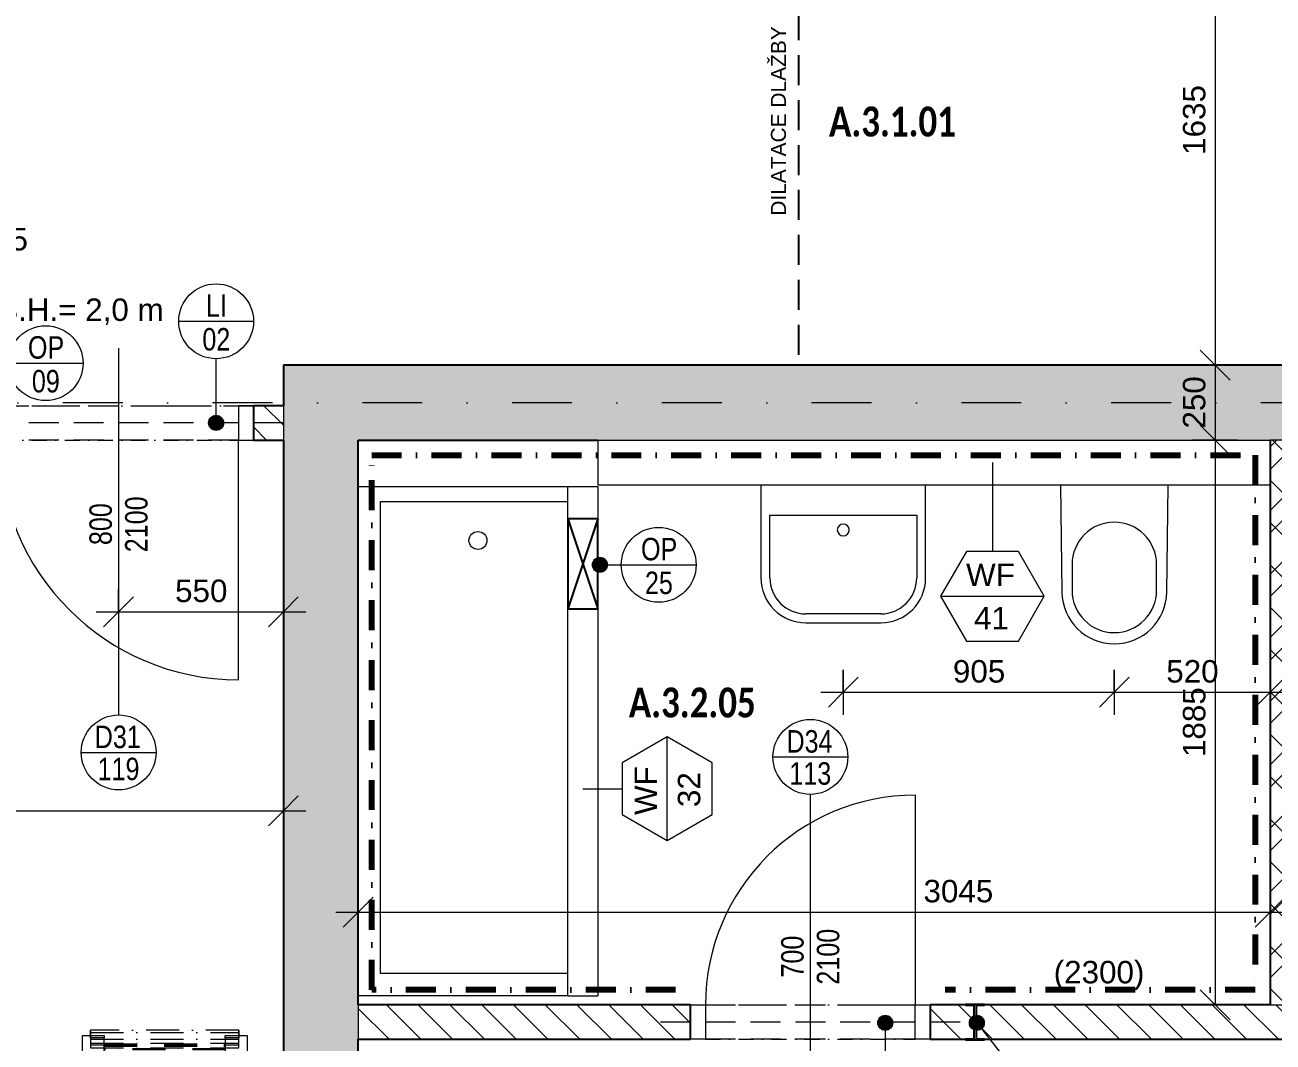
# Model space of a CAD drawing. Header units: millimetres. Extents: x -2204 to 40828, y -3577 to 13817.
# Drawn here: x 3817 to 7985, y 4716 to 8111 of the extents above; entities that cross this region are included whole.
import ezdxf

# ---------------------------------------------------------------- set-up
doc = ezdxf.new("R2010")
doc.units = ezdxf.units.MM
for name, pattern in [('HA_Dash_3mm-S1mm', [150, 100, -50]), ('HA_DashDot_10mm-S3mm', [500, 200, -150, 0, -150]), ('HA_DashDot_2_2mm-S0_6mm', [110, 50, -30, 0, -30]), ('HA_DashDot_4mm', [200, 110, -45, 0, -45]), ('HA_DashDot_4mm-S1mm', [200, 100, -50, 0, -50])]:
    doc.linetypes.add(name, pattern=pattern)
for name, color, linetype, lineweight in [('A-____-____-DIMS', 9, 'Continuous', 5), ('A-____-____-DIMS-50', 9, 'Continuous', 5), ('A-AREA-____-IDEN', 9, 'Continuous', 9), ('A-DETL-____-HDLN', 9, 'HA_Dash_3mm-S1mm', 25), ('A-DETL-____-OTLN', 9, 'Continuous', 25), ('A-DOOR-____-IDEN', 9, 'Continuous', 9), ('A-DOOR-____-MCUT', 9, 'HA_DashDot_2_2mm-S0_6mm', 9), ('A-DOOR-____-OTLN', 9, 'Continuous', 9), ('A-DOOR-FRAM-MCUT', 9, 'Continuous', 9), ('A-GENM-____-HDLN', 9, 'HA_Dash_3mm-S1mm', 9), ('A-GENM-____-IDEN', 9, 'Continuous', 9), ('A-GENM-____-OTLN', 9, 'Continuous', 9), ('A-GLAZ-____-OTLN', 9, 'Continuous', 5), ('A-WALL-____-IDEN', 9, 'Continuous', 9), ('A-WALL-____-MCUT', 9, 'Continuous', 9), ('A-WALL-____-PATT', 9, 'Continuous', 25), ('G-____-____-TEXT', 9, 'Continuous', 5), ('I-WALL-____-MCUT', 9, 'Continuous', 25), ('I-WALL-____-OTLN', 9, 'Continuous', 9), ('P-SANR-FIXT-OTLN', 9, 'Continuous', 9), ('S-COLS-____-MCUT', 9, 'Continuous', 25), ('S-COLS-____-OTLN', 9, 'Continuous', 9), ('S-GRID-____-OTLN', 9, 'Continuous', 5)]:
    doc.layers.add(name, color=color, linetype=linetype, lineweight=lineweight)
doc.styles.add('Arial_1', font='arial.ttf', dxfattribs={"height": 75})
doc.styles.add('Arial_2', font='arial.ttf', dxfattribs={"width": 0.8, "height": 75})
doc.styles.add('Arial_3', font='arial.ttf', dxfattribs={"height": 50})
doc.styles.add('Calibri_B', font='calibrib.ttf', dxfattribs={"width": 0.8, "height": 100})
doc.dimstyles.new('Inner_Dimensions', dxfattribs={"dimscale": 304.8, "dimtxt": 76.519455, "dimasz": 0.328084, "dimexe": 0.246063, "dimexo": 0.0625, "dimgap": 0.032808, "dimtad": 1, "dimdec": 0, "dimzin": 0, "dimdsep": 46, "dimtxsty": 'Arial_1', "dimblk1": 'OBLIQUE', "dimblk2": 'OBLIQUE', "dimsah": 1, "dimcen": 0.09, "dimdle": 0.246063, "dimazin": 0, "dimtfac": 1, "dimtdec": 4, "dimtix": 1, "dimtmove": 2, "dimatfit": 3, "dimfxl": 0.246063, "dimfxlon": 1, "dimtvp": 1, "dimtolj": 1, "dimtzin": 0, "dimlwd": 9, "dimlwe": 9, "dimarcsym": 2})
doc.dimstyles.new('Inner_Dimensions_1', dxfattribs={"dimscale": 304.8, "dimtxt": 76.519455, "dimasz": 0.328084, "dimexe": 0.246063, "dimexo": 0.0625, "dimgap": 0.032808, "dimtad": 1, "dimdec": 0, "dimzin": 0, "dimdsep": 46, "dimtxsty": 'Arial_1', "dimblk1": 'OBLIQUE', "dimblk2": 'OBLIQUE', "dimsah": 1, "dimcen": 0.09, "dimdle": 0.246063, "dimazin": 0, "dimtfac": 1, "dimtdec": 4, "dimtix": 1, "dimtmove": 0, "dimatfit": 3, "dimfxl": 0.246063, "dimfxlon": 1, "dimtvp": 1, "dimtolj": 1, "dimtzin": 0, "dimlwd": 9, "dimlwe": 9, "dimarcsym": 2})
doc.dimstyles.new('Inner_Dimensions_2', dxfattribs={"dimscale": 304.8, "dimtxt": 76.519455, "dimasz": 0.328084, "dimexe": 0.246063, "dimexo": 0.0625, "dimgap": 0.032808, "dimtad": 1, "dimdec": 0, "dimzin": 0, "dimdsep": 46, "dimtxsty": 'Arial_1', "dimblk1": 'OBLIQUE', "dimblk2": 'OBLIQUE', "dimsah": 1, "dimcen": 0.09, "dimdle": 0.246063, "dimazin": 0, "dimtfac": 1, "dimtdec": 4, "dimtix": 1, "dimtmove": 1, "dimatfit": 3, "dimfxl": 0.246063, "dimfxlon": 1, "dimtvp": 1, "dimtolj": 1, "dimtzin": 0, "dimlwd": 9, "dimlwe": 9, "dimarcsym": 2})
pattern_1 = [(135, (0, 0), (-53.033, -53.033), [])]

# ---------------------------------------------------------------- blocks, each defined once
blk = doc.blocks.new('HA_DR_Single_Swing_Solid - In_BJ_800x2100-2215795-DSP_3NP-A')
at = {"layer": 'A-DOOR-____-MCUT'}
for p, q in [((-400, 57.5), (400, 57.5)), ((-400, -57.5), (400, -57.5))]:
    blk.add_line(p, q, dxfattribs=at)
at = {"layer": 'A-DOOR-____-OTLN', "lineweight": 5}
blk.add_line((400, -857.5), (400, -57.5), dxfattribs=at)
blk.add_arc((400, -57.5), 800, 180, 270, dxfattribs=at)
at = {"layer": 'A-DOOR-FRAM-MCUT'}
for p, q in [((-400, 57.5), (-450, 57.5)), ((-400, -57.5), (-400, 57.5)), ((450, 57.5), (400, 57.5)), ((400, 57.5), (400, -57.5)), ((-450, -57.5), (-400, -57.5)), ((400, -57.5), (450, -57.5))]:
    blk.add_line(p, q, dxfattribs=at)
blk = doc.blocks.new('HA_DR_Single_Swing_Solid - In_BJ_700x2100-2215784-DSP_3NP-A')
at = {"layer": 'A-DOOR-____-MCUT'}
for p, q in [((-350, 57.5), (350, 57.5)), ((-350, -57.5), (350, -57.5))]:
    blk.add_line(p, q, dxfattribs=at)
at = {"layer": 'A-DOOR-____-OTLN', "lineweight": 5}
blk.add_line((350, 757.5), (350, 57.5), dxfattribs=at)
blk.add_arc((350, 57.5), 700, 90, 180, dxfattribs=at)
at = {"layer": 'A-DOOR-FRAM-MCUT'}
for p, q in [((-400, 57.5), (-350, 57.5)), ((-350, 57.5), (-350, -57.5)), ((350, 57.5), (400, 57.5)), ((350, -57.5), (350, 57.5)), ((-350, -57.5), (-400, -57.5)), ((400, -57.5), (350, -57.5))]:
    blk.add_line(p, q, dxfattribs=at)
blk = doc.blocks.new('ABMV_Toilet_WallHung - Default-1481197-DSP_3NP-A')
at = {"layer": 'A-GENM-____-OTLN'}
for p, q in [((-50, 432.3), (-54.6, 75)), ((-16.3, 426.2), (-16.3, 340.3)), ((266.3, 340.3), (266.3, 426.2)), ((304.6, 75), (300, 432.3))]:
    blk.add_line(p, q, dxfattribs=at)
for centre, radius, start, end in [((125, 430.1), 175, 0.7323, 179.2677), ((125, 426.2), 141.3, 0, 180), ((125, 340.3), 141.3, 180, 360)]:
    blk.add_arc(centre, radius, start, end, dxfattribs=at)
blk = doc.blocks.new('ABMV_WashBasin_Generic - 550x460-1482368-DSP_3NP-A')
at = {"layer": 'P-SANR-FIXT-OTLN'}
for p, q in [((250, 535), (0, 535)), ((0, 505), (250, 505)), ((-150, 385), (-150, 75)), ((-120, 175), (-120, 385)), ((370, 385), (370, 175)), ((400, 75), (400, 385)), ((370, 175), (-120, 175))]:
    blk.add_line(p, q, dxfattribs=at)
for centre, radius, start, end in [((0, 385), 150, 90, 180), ((0, 385), 120, 90, 180), ((250, 385), 150, 360, 90), ((250, 385), 120, 360, 90), ((125, 225), 20, 90, 270), ((125, 225), 20, 270, 90)]:
    blk.add_arc(centre, radius, start, end, dxfattribs=at)
blk = doc.blocks.new('ABMV_Bathtub_Generic - 800x1700-V3-DSP_3NP-A')
at = {"layer": 'P-SANR-FIXT-OTLN'}
for p, q in [((100, 1700), (800, 1700)), ((100, 1700), (800, 1700)), ((100, 1625), (725, 1625)), ((100, 1625), (725, 1625)), ((725, 1625), (725, 50)), ((725, 1625), (725, 50)), ((725, 50), (100, 50)), ((725, 50), (100, 50)), ((800, 0), (100, 0)), ((800, 0), (100, 0))]:
    blk.add_line(p, q, dxfattribs=at)
blk.add_circle((400, 180), 30, dxfattribs=at)
blk = doc.blocks.new('Roof-Windows_VELUX_GLL_1061 - CK02-1859753-DSP_3NP-A')
at = {"layer": 'A-GLAZ-____-OTLN', "color": 253, "linetype": 'HA_DashDot_4mm'}
for p, q in [((4531.7, 4755), (4036.3, 4755)), ((4036.3, 4754.2), (4036.3, 4755)), ((4036.3, 4737.7), (4036.3, 4754.2)), ((4531.7, 4755), (4531.7, 4754.2)), ((4531.7, 4754.2), (4531.7, 4737.7)), ((4009, 4737.6), (4081.6, 4737.6)), ((4009, 4174.5), (4009, 4737.6)), ((4081.6, 4174.5), (4081.6, 4737.6)), ((4486.1, 4737.6), (4559, 4737.6)), ((4486.1, 4174.5), (4486.1, 4737.6)), ((4559, 4174.5), (4559, 4737.6)), ((4081.6, 4709.6), (4486.1, 4709.6)), ((4486.1, 4692.6), (4081.6, 4692.6)), ((4486.1, 4690.2), (4081.6, 4690.2)), ((4081.6, 4404.1), (4284, 4676.6)), ((4486.1, 4404.5), (4284, 4676.6)), ((4284, 4177.6), (4081.6, 4404.1)), ((4284, 4177.6), (4486.1, 4403.7)), ((4009, 4085.2), (4009, 4174.5)), ((4559, 4174.5), (4009, 4174.5)), ((4559, 4174.5), (4559, 4085.2)), ((4009, 4072), (4009, 4085.2)), ((4559, 4085.2), (4009, 4085.2)), ((4559, 4085.2), (4559, 4072)), ((4009, 4063.2), (4009, 4072)), ((4009, 4072), (4559, 4072)), ((4009, 4056.2), (4009, 4063.2)), ((4009, 4063.2), (4559, 4063.2)), ((4009, 3996.8), (4009, 4056.2)), ((4009, 4056.2), (4559, 4056.2)), ((4559, 4072), (4559, 4063.2)), ((4559, 4063.2), (4559, 4056.2)), ((4559, 4056.2), (4559, 3996.8)), ((4559, 3996.8), (4009, 3996.8))]:
    blk.add_line(p, q, dxfattribs=at)
at = {"layer": 'A-GLAZ-____-OTLN', "color": 31, "linetype": 'HA_DashDot_4mm'}
for p, q in [((4036.3, 4755), (4036.3, 4754.9)), ((4036.3, 4754.9), (4036.3, 4754.7)), ((4036.3, 4754.7), (4036.3, 4754.4)), ((4036.3, 4754.4), (4036.3, 4750.7)), ((4531.7, 4754.9), (4531.7, 4755)), ((4531.7, 4753.9), (4531.7, 4754.9)), ((4531.7, 4752.7), (4531.7, 4753.9)), ((4531.7, 4752), (4531.7, 4752.7)), ((4531.7, 4751.3), (4531.7, 4752)), ((4009, 4661.2), (4009, 4737.6)), ((4036.3, 4750.7), (4036.3, 4747.8)), ((4036.3, 4747.8), (4036.3, 4737.6)), ((4036.3, 4747.8), (4531.7, 4747.8)), ((4036.3, 4729.7), (4036.3, 4737.7)), ((4036.3, 4729.7), (4036.3, 4725.5)), ((4036.3, 4729.7), (4036.3, 4696.7)), ((4081.6, 4729.7), (4036.3, 4729.7)), ((4036.3, 4725.5), (4036.3, 4712.4)), ((4036.3, 4725.5), (4531.7, 4725.5)), ((4036.3, 4712.4), (4036.3, 4706.6)), ((4036.3, 4712.4), (4531.7, 4712.4)), ((4081.6, 4737.6), (4081.6, 4729.7)), ((4081.6, 4709.7), (4081.6, 4729.7)), ((4486.1, 4729.7), (4486.1, 4737.6)), ((4531.7, 4729.7), (4486.1, 4729.7)), ((4486.1, 4729.7), (4486.1, 4709.7)), ((4531.7, 4750.7), (4531.7, 4751.3)), ((4531.7, 4747.8), (4531.7, 4750.7)), ((4531.7, 4737.6), (4531.7, 4747.8)), ((4531.7, 4737.7), (4531.7, 4729.7)), ((4531.7, 4696.7), (4531.7, 4729.7)), ((4531.7, 4725.5), (4531.7, 4729.7)), ((4531.7, 4712.4), (4531.7, 4725.5)), ((4531.7, 4706.6), (4531.7, 4712.4)), ((4559, 4737.6), (4559, 4661.2)), ((4036.3, 4706.6), (4036.3, 4696.7)), ((4036.3, 4706.6), (4081.6, 4706.6)), ((4036.3, 4696.7), (4531.7, 4696.7)), ((4081.6, 4692.6), (4081.6, 4709.6)), ((4081.6, 4702.2), (4486.1, 4702.2)), ((4081.6, 4692.6), (4081.6, 4690.2)), ((4081.6, 4690.2), (4081.6, 4174.5)), ((4486.1, 4670.4), (4081.6, 4670.4)), ((4081.6, 4670.4), (4486.1, 4670.4)), ((4486.1, 4709.6), (4486.1, 4692.6)), ((4486.1, 4706.6), (4531.7, 4706.6)), ((4486.1, 4692.6), (4486.1, 4690.2)), ((4486.4, 4174.5), (4486.4, 4690.2)), ((4531.7, 4696.7), (4531.7, 4706.6)), ((4081.6, 4661.2), (4009, 4661.2)), ((4009, 4174.5), (4009, 4661.2)), ((4050.3, 4647), (4044.7, 4629.9)), ((4081.6, 4629.9), (4044.7, 4629.9)), ((4044.7, 4629.9), (4044.7, 4174.5)), ((4081.6, 4647), (4050.3, 4647)), ((4050.3, 4647), (4050.3, 4174.5)), ((4081.6, 4637.6), (4469, 4637.6)), ((4081.6, 4635.6), (4098.6, 4635.6)), ((4098.6, 4635.6), (4098.6, 4174.5)), ((4469, 4637.6), (4469, 4174.5)), ((4559, 4661.2), (4486.4, 4661.2)), ((4486.4, 4647.3), (4517.6, 4647.3)), ((4523, 4629.9), (4486.4, 4629.9)), ((4517.6, 4647.3), (4517.6, 4174.5)), ((4523, 4629.9), (4517.6, 4647.3)), ((4523, 4174.5), (4523, 4629.9)), ((4559, 4661.2), (4559, 4174.5)), ((4469, 4608.8), (4098.6, 4608.8)), ((4009, 4174.5), (4009, 4162.5)), ((4009, 4162.5), (4009, 4174.5)), ((4081.6, 4162.5), (4081.6, 4174.5)), ((4486.1, 4162.5), (4486.1, 4174.5)), ((4559, 4162.5), (4559, 4174.5)), ((4559, 4162.5), (4559, 4174.5)), ((4009, 4064.9), (4009, 4162.5)), ((4009, 4162.5), (4081.6, 4162.5)), ((4044.7, 4162.5), (4044.7, 4064.9)), ((4050.3, 4162.5), (4050.3, 4064.9)), ((4081.6, 4159.5), (4081.6, 4162.5)), ((4081.6, 4162.5), (4081.6, 4147.1)), ((4081.6, 4159.5), (4486.1, 4159.5)), ((4081.6, 4147.1), (4081.6, 4159.5)), ((4081.6, 4147.1), (4486.1, 4147.1)), ((4081.6, 4127.3), (4081.6, 4147.1)), ((4081.6, 4147.1), (4486.4, 4147.1)), ((4081.6, 4127.3), (4081.6, 4147.1)), ((4081.6, 4127.3), (4486.1, 4127.3)), ((4486.4, 4127.3), (4081.6, 4127.3)), ((4092, 4127.3), (4092, 4064.9)), ((4092.8, 4103.5), (4096.9, 4127.3)), ((4475.3, 4103.5), (4471.2, 4127.3)), ((4476, 4064.9), (4476, 4127.3)), ((4486.1, 4159.5), (4486.1, 4162.5)), ((4486.1, 4162.5), (4559, 4162.5)), ((4486.1, 4147.1), (4486.1, 4159.5)), ((4486.1, 4127.3), (4486.1, 4147.1)), ((4486.4, 4147.1), (4486.4, 4162.5)), ((4486.4, 4147.1), (4486.4, 4127.3)), ((4517.6, 4162.5), (4517.6, 4064.9)), ((4523, 4064.9), (4523, 4162.5)), ((4559, 4162.5), (4559, 4064.9)), ((4092.8, 4103.5), (4475.3, 4103.5)), ((4092.8, 4064.9), (4092.8, 4103.5)), ((4475.3, 4064.9), (4475.3, 4103.5)), ((4009, 4056.2), (4009, 4064.9)), ((4009, 4064.9), (4009, 4056.2)), ((4009, 4064.9), (4559, 4064.9)), ((4009, 3996.8), (4009, 4056.2)), ((4044.7, 4056.2), (4044.7, 4029.5)), ((4044.7, 4029.5), (4050.3, 4048.2)), ((4050.3, 4056.2), (4050.3, 4048.2)), ((4050.3, 4048.2), (4092, 4048.2)), ((4092, 4056.2), (4092, 4048.2)), ((4092, 4048.2), (4092.8, 4051.9)), ((4092.8, 4051.9), (4092.8, 4056.2)), ((4475.3, 4051.9), (4092.8, 4051.9)), ((4475.3, 4051.9), (4475.3, 4056.2)), ((4476, 4048.5), (4475.3, 4051.9)), ((4476, 4048.5), (4476, 4056.2)), ((4517.6, 4048.5), (4476, 4048.5)), ((4517.6, 4056.2), (4517.6, 4048.5)), ((4517.6, 4048.5), (4523, 4029.5)), ((4523, 4029.5), (4523, 4056.2)), ((4559, 4056.2), (4559, 4064.9)), ((4559, 4064.9), (4559, 4056.2)), ((4559, 4056.2), (4559, 3996.8)), ((4044.7, 4029.5), (4523, 4029.5))]:
    blk.add_line(p, q, dxfattribs=at)
at = {"layer": 'A-GLAZ-____-OTLN', "color": 7, "linetype": 'HA_DashDot_4mm'}
for p, q in [((4036.3, 4737.6), (4036.3, 4729.7)), ((4081.6, 4702.2), (4081.6, 4709.7)), ((4486.1, 4709.7), (4486.1, 4702.2)), ((4531.7, 4729.7), (4531.7, 4737.6)), ((4081.6, 4709.6), (4081.6, 4702.2)), ((4081.6, 4706.6), (4486.1, 4706.6)), ((4081.6, 4690.2), (4081.6, 4670.4)), ((4081.6, 4670.4), (4081.6, 4690.2)), ((4081.6, 4670.4), (4081.6, 4637.6)), ((4081.6, 4174.5), (4081.6, 4670.4)), ((4486.1, 4702.2), (4486.1, 4709.6)), ((4486.1, 4690.2), (4486.1, 4670.4)), ((4486.1, 4174.5), (4486.1, 4670.4)), ((4486.4, 4670.4), (4486.4, 4690.2)), ((4486.4, 4670.4), (4486.4, 4174.5)), ((4486.1, 4661.2), (4081.6, 4661.2)), ((4092, 4647), (4081.6, 4647)), ((4081.6, 4637.6), (4081.6, 4635.6)), ((4081.6, 4174.5), (4081.6, 4635.6)), ((4097.2, 4629.9), (4081.6, 4629.9)), ((4092.1, 4647.3), (4092, 4647)), ((4092, 4647), (4092, 4174.5)), ((4092.1, 4608.8), (4092.1, 4647.3)), ((4092.1, 4647.3), (4486.1, 4647.3)), ((4098.6, 4635.6), (4092.1, 4608.8)), ((4098.6, 4629.9), (4097.2, 4629.9)), ((4469, 4629.9), (4098.6, 4629.9)), ((4469, 4637.6), (4476, 4608.8)), ((4470.8, 4629.9), (4469.2, 4629.9)), ((4486.1, 4629.9), (4470.8, 4629.9)), ((4098.6, 4608.8), (4092.1, 4608.8)), ((4476, 4608.8), (4469, 4608.8)), ((4476, 4174.5), (4476, 4608.8)), ((4009, 4162.5), (4009, 4174.5)), ((4044.7, 4174.5), (4044.7, 4162.5)), ((4050.3, 4174.5), (4050.3, 4162.5)), ((4081.6, 4162.5), (4081.6, 4174.5)), ((4081.6, 4174.5), (4081.6, 4162.5)), ((4081.6, 4162.5), (4081.6, 4174.5)), ((4092, 4174.5), (4092, 4140.2)), ((4098.6, 4174.5), (4098.6, 4140.2)), ((4469, 4174.5), (4469, 4140.2)), ((4476, 4127.3), (4476, 4174.5)), ((4486.1, 4162.5), (4486.1, 4174.5)), ((4486.4, 4162.5), (4486.4, 4174.5)), ((4486.4, 4174.5), (4486.4, 4162.5)), ((4517.6, 4174.5), (4517.6, 4162.5)), ((4523, 4162.5), (4523, 4174.5)), ((4559, 4174.5), (4559, 4162.5)), ((4081.6, 4140.2), (4081.6, 4162.5)), ((4081.6, 4127.3), (4081.6, 4162.5)), ((4469, 4140.2), (4081.6, 4140.2)), ((4081.6, 4140.2), (4081.6, 4127.3)), ((4081.6, 4137.4), (4081.6, 4140.2)), ((4081.6, 4137.4), (4081.6, 4140.2)), ((4098.6, 4137.4), (4081.6, 4137.4)), ((4092, 4137.4), (4092, 4127.6)), ((4096.9, 4127.8), (4098.6, 4137.4)), ((4098.6, 4140.2), (4098.6, 4137.4)), ((4471.2, 4127.3), (4469, 4140.2)), ((4486.1, 4127.3), (4486.1, 4162.5)), ((4486.4, 4162.5), (4486.4, 4127.3)), ((4009, 4056.2), (4009, 4064.9)), ((4044.7, 4064.9), (4044.7, 4056.2)), ((4050.3, 4064.9), (4050.3, 4056.2)), ((4092, 4064.9), (4092, 4056.2)), ((4092.8, 4056.2), (4092.8, 4064.9)), ((4475.3, 4056.2), (4475.3, 4064.9)), ((4476, 4056.2), (4476, 4064.9)), ((4517.6, 4064.9), (4517.6, 4056.2)), ((4523, 4056.2), (4523, 4064.9)), ((4559, 4064.9), (4559, 4056.2))]:
    blk.add_line(p, q, dxfattribs=at)
at = {"layer": 'A-GLAZ-____-OTLN', "color": 10, "linetype": 'HA_DashDot_4mm'}
blk.add_line((4092, 4140.2), (4092, 4137.4), dxfattribs=at)
blk = doc.blocks.new('HA_GM_Tiling_LineBased - Generic Tiles-2227317-DSP_3NP-A')
at = {"layer": 'A-GENM-____-OTLN', "linetype": 'HA_DashDot_4mm-S1mm', "lineweight": 80}
blk.add_line((50, -50), (1065, -50), dxfattribs=at)
blk = doc.blocks.new('HA_GM_Tiling_LineBased - Generic Tiles-2156531-DSP_3NP-A')
at = {"layer": 'A-GENM-____-OTLN', "linetype": 'HA_DashDot_4mm-S1mm', "lineweight": 80}
blk.add_line((50, -50), (1835, -50), dxfattribs=at)
blk = doc.blocks.new('HA_GM_Tiling_LineBased - Generic Tiles-2227318-DSP_3NP-A')
at = {"layer": 'A-GENM-____-OTLN', "linetype": 'HA_DashDot_4mm-S1mm', "lineweight": 80}
blk.add_line((50, -50), (3000, -50), dxfattribs=at)
blk = doc.blocks.new('HA_GM_Tiling_LineBased - Generic Tiles-2156533-DSP_3NP-A')
at = {"layer": 'A-GENM-____-OTLN', "linetype": 'HA_DashDot_4mm-S1mm', "lineweight": 80}
blk.add_line((50, -50), (1085, -50), dxfattribs=at)
blk = doc.blocks.new('HA_sCO_I_Parallel - IPE 120-2148389-DSP_3NP-A')
at = {"layer": 'S-COLS-____-MCUT'}
for p, q in [((-32, 60), (32, 60)), ((-32, 55.6), (-32, 60)), ((-3.15, 55.6), (-32, 55.6)), ((-3.15, -55.6), (-3.15, 55.6)), ((3.15, 55.6), (3.15, -55.6)), ((32, 55.6), (3.15, 55.6)), ((32, 60), (32, 55.6)), ((-32, -55.6), (-3.15, -55.6)), ((-32, -60), (-32, -55.6)), ((32, -60), (-32, -60)), ((3.15, -55.6), (32, -55.6)), ((32, -55.6), (32, -60))]:
    blk.add_line(p, q, dxfattribs=at)
blk = doc.blocks.new('TB_Porotherm KP11_5_1250mm - TB_Porotherm KP11_5_1250mm-1972106-DSP_3NP-A')
at = {"layer": 'A-GENM-____-HDLN'}
for p, q in [((-625, 57.5), (625, 57.5)), ((-625, 0), (625, 0)), ((625, -57.5), (-625, -57.5))]:
    blk.add_line(p, q, dxfattribs=at)
blk = doc.blocks.new('TB_Porotherm KP11_5_1000mm - TB_Porotherm KP11_5_1000mm-1965691-DSP_3NP-A')
at = {"layer": 'A-GENM-____-HDLN'}
for p, q in [((-500, 57.5), (500, 57.5)), ((-500, 0), (500, 0)), ((500, -57.5), (-500, -57.5))]:
    blk.add_line(p, q, dxfattribs=at)
blk = doc.blocks.new('HA_TAG_Door_TypeMark_wDimensions - Scale50_Right with Bouble-921060-DSP_3NP-A')
at = {"layer": 'A-DOOR-____-IDEN'}
for p, q in [((0, 5), (0, -19.5)), ((-2.5, -22), (2.5, -22))]:
    blk.add_line(p, q, dxfattribs=at)
blk.add_circle((0, -22), 2.5, dxfattribs=at)
blk = doc.blocks.new('HA_TAG_Door_TypeMark_wDimensions - Scale50_Left with Bouble-921048-DSP_3NP-A')
at = {"layer": 'A-DOOR-____-IDEN'}
for p, q in [((-2.5, 22), (2.5, 22)), ((0, -5), (0, 19.5))]:
    blk.add_line(p, q, dxfattribs=at)
blk.add_circle((0, 22), 2.5, dxfattribs=at)
blk = doc.blocks.new('DIMBLOCK62-DSP_3NP-A')
at = {"layer": 'A-____-____-DIMS-50', "lineweight": 9}
for p, q in [((3510, 7552.8), (3510, 7402.8)), ((3510, 7477.8), (3510, 7552.8)), ((3625, 7552.8), (3625, 7402.8)), ((3625, 7477.8), (3625, 7552.8)), ((3510, 7477.8), (3560, 7527.8)), ((3625, 7477.8), (3675, 7527.8)), ((3510, 7477.8), (3460, 7427.8)), ((3510, 7477.8), (3700, 7477.8)), ((3602.4, 7394.7), (3567.5, 7477.8)), ((3625, 7477.8), (3575, 7427.8)), ((3652.4, 7394.7), (3602.4, 7394.7))]:
    blk.add_line(p, q, dxfattribs=at)
at = {"layer": 'A-____-____-DIMS-50', "color": 0, "lineweight": 9, "insert": (3652.4, 7433.2), "char_height": 75, "width": 207.662, "attachment_point": 1, "line_spacing_factor": 0.941778, "style": 'Arial_1'}
blk.add_mtext('115', dxfattribs=at)
blk = doc.blocks.new('_Oblique')
at = {"color": 0, "linetype": 'ByBlock', "lineweight": -2}
blk.add_line((-0.5, -0.5), (0.5, 0.5), dxfattribs=at)
blk = doc.blocks.new('DIMBLOCK68-DSP_3NP-A')
at = {"layer": 'A-____-____-DIMS-50', "lineweight": 9}
for p, q in [((7791.3, 8685), (7791.3, 6975)), ((7791.3, 8610), (7741.3, 8660)), ((7866.3, 8610), (7716.3, 8610)), ((7791.3, 8610), (7841.3, 8560)), ((7791.3, 8610), (7866.3, 8610)), ((7791.3, 6975), (7741.3, 7025)), ((7866.3, 6975), (7716.3, 6975)), ((7791.3, 6975), (7841.3, 6925)), ((7791.3, 6975), (7866.3, 6975))]:
    blk.add_line(p, q, dxfattribs=at)
at = {"layer": 'A-____-____-DIMS-50', "color": 0, "lineweight": 9, "insert": (7683.9, 7677.1), "char_height": 75, "width": 276.883, "attachment_point": 1, "rotation": 90, "line_spacing_factor": 0.941778, "style": 'Arial_1'}
blk.add_mtext('1635', dxfattribs=at)
blk = doc.blocks.new('DIMBLOCK69-DSP_3NP-A')
at = {"layer": 'A-____-____-DIMS-50', "lineweight": 9}
for p, q in [((7791.3, 6975), (7741.3, 7025)), ((7866.3, 6975), (7716.3, 6975)), ((7791.3, 6975), (7791.3, 6725)), ((7791.3, 6975), (7841.3, 6925)), ((7791.3, 6975), (7866.3, 6975)), ((7791.3, 6725), (7741.3, 6775)), ((7866.3, 6725), (7716.3, 6725)), ((7791.3, 6725), (7841.3, 6675)), ((7791.3, 6725), (7866.3, 6725))]:
    blk.add_line(p, q, dxfattribs=at)
at = {"layer": 'A-____-____-DIMS-50', "color": 0, "lineweight": 9, "insert": (7683.9, 6763.5), "char_height": 75, "width": 207.662, "attachment_point": 1, "rotation": 90, "line_spacing_factor": 0.941778, "style": 'Arial_1'}
blk.add_mtext('250', dxfattribs=at)
blk = doc.blocks.new('DIMBLOCK70-DSP_3NP-A')
at = {"layer": 'A-____-____-DIMS-50', "lineweight": 9}
for p, q in [((7791.3, 6725), (7741.3, 6775)), ((7866.3, 6725), (7716.3, 6725)), ((7791.3, 6725), (7791.3, 4840)), ((7791.3, 6725), (7841.3, 6675)), ((7791.3, 6725), (7866.3, 6725)), ((7791.3, 4840), (7741.3, 4890)), ((7866.3, 4840), (7716.3, 4840)), ((7791.3, 4840), (7841.3, 4790)), ((7791.3, 4840), (7866.3, 4840))]:
    blk.add_line(p, q, dxfattribs=at)
at = {"layer": 'A-____-____-DIMS-50', "color": 0, "lineweight": 9, "insert": (7683.9, 5667.1), "char_height": 75, "width": 276.883, "attachment_point": 1, "rotation": 90, "line_spacing_factor": 0.941778, "style": 'Arial_1'}
blk.add_mtext('1885', dxfattribs=at)
blk = doc.blocks.new('DIMBLOCK85-DSP_3NP-A')
at = {"layer": 'A-____-____-DIMS-50', "lineweight": 9}
for p, q in [((4930, 5224.7), (4930, 5074.7)), ((4930, 5149.7), (4930, 5224.7)), ((7975, 5224.7), (7975, 5074.7)), ((7975, 5149.7), (7975, 5224.7)), ((4930, 5149.7), (4980, 5199.7)), ((7975, 5149.7), (8025, 5199.7)), ((4855, 5149.7), (7975, 5149.7)), ((4930, 5149.7), (4880, 5099.7)), ((7975, 5149.7), (7925, 5099.7))]:
    blk.add_line(p, q, dxfattribs=at)
at = {"layer": 'A-____-____-DIMS-50', "color": 0, "lineweight": 9, "insert": (6817.7, 5257.1), "char_height": 75, "width": 276.883, "attachment_point": 1, "line_spacing_factor": 0.941778, "style": 'Arial_1'}
blk.add_mtext('3045', dxfattribs=at)
blk = doc.blocks.new('DIMBLOCK86-DSP_3NP-A')
at = {"layer": 'A-____-____-DIMS-50', "lineweight": 9}
for p, q in [((8225, 5294.7), (8225, 5074.7)), ((8225, 5149.7), (8225, 5294.7)), ((7975, 5224.7), (7975, 5074.7)), ((7975, 5149.7), (7975, 5224.7)), ((7975, 5149.7), (8025, 5199.7)), ((8225, 5149.7), (8275, 5199.7)), ((7975, 5149.7), (7925, 5099.7)), ((7975, 5149.7), (8225, 5149.7)), ((8225, 5149.7), (8175, 5099.7))]:
    blk.add_line(p, q, dxfattribs=at)
at = {"layer": 'A-____-____-DIMS-50', "color": 0, "lineweight": 9, "insert": (8013.5, 5257.1), "char_height": 75, "width": 207.662, "attachment_point": 1, "line_spacing_factor": 0.941778, "style": 'Arial_1'}
blk.add_mtext('250', dxfattribs=at)
blk = doc.blocks.new('HA_TAG_WA_Partitions - Group _ Type Mark-556634-DSP_3NP-A')
at = {"layer": 'A-WALL-____-IDEN'}
for p, q in [((-1.732, 3), (-3.464, 0)), ((1.732, 3), (-1.732, 3)), ((3.464, 0), (1.732, 3)), ((-3.464, 0), (3.464, 0)), ((-3.464, 0), (-1.732, -3)), ((1.732, -3), (3.464, 0)), ((-1.732, -3), (1.732, -3))]:
    blk.add_line(p, q, dxfattribs=at)
blk = doc.blocks.new('HA_TAG_GM_Products - Generic-588599-DSP_3NP-A')
at = {"layer": 'A-GENM-____-IDEN'}
blk.add_line((-2.5, 0), (2.5, 0), dxfattribs=at)
blk.add_circle((0, 0), 2.5, dxfattribs=at)
blk = doc.blocks.new('DIMBLOCK202-DSP_3NP-A')
at = {"layer": 'A-____-____-DIMS-50', "lineweight": 9}
for p, q in [((6550, 5958.3), (6550, 5808.3)), ((6550, 5883.3), (6550, 5958.3)), ((6550, 5883.3), (6600, 5933.3)), ((7455, 5958.3), (7455, 5808.3)), ((7455, 5883.3), (7455, 5958.3)), ((7455, 5883.3), (7505, 5933.3)), ((6475, 5883.3), (7455, 5883.3)), ((6550, 5883.3), (6500, 5833.3)), ((7455, 5883.3), (7405, 5833.3))]:
    blk.add_line(p, q, dxfattribs=at)
at = {"layer": 'A-____-____-DIMS-50', "color": 0, "lineweight": 9, "insert": (6916, 5990.7), "char_height": 75, "width": 207.662, "attachment_point": 1, "line_spacing_factor": 0.941778, "style": 'Arial_1'}
blk.add_mtext('905', dxfattribs=at)
blk = doc.blocks.new('DIMBLOCK203-DSP_3NP-A')
at = {"layer": 'A-____-____-DIMS-50', "lineweight": 9}
for p, q in [((7455, 5958.3), (7455, 5808.3)), ((7455, 5883.3), (7455, 5958.3)), ((7455, 5883.3), (7505, 5933.3)), ((7975, 5958.3), (7975, 5808.3)), ((7975, 5883.3), (7975, 5958.3)), ((7975, 5883.3), (8025, 5933.3)), ((7455, 5883.3), (7405, 5833.3)), ((7455, 5883.3), (8050, 5883.3)), ((7975, 5883.3), (7925, 5833.3))]:
    blk.add_line(p, q, dxfattribs=at)
at = {"layer": 'A-____-____-DIMS-50', "color": 0, "lineweight": 9, "insert": (7628.5, 5990.7), "char_height": 75, "width": 207.662, "attachment_point": 1, "line_spacing_factor": 0.941778, "style": 'Arial_1'}
blk.add_mtext('520', dxfattribs=at)
blk = doc.blocks.new('DIMBLOCK218-DSP_3NP-A')
at = {"layer": 'A-____-____-DIMS-50', "lineweight": 9}
for p, q in [((4130, 6227.1), (4130, 6077.1)), ((4130, 6152.1), (4130, 6227.1)), ((4680, 6227.1), (4680, 6077.1)), ((4680, 6152.1), (4680, 6227.1)), ((4130, 6152.1), (4180, 6202.1)), ((4680, 6152.1), (4730, 6202.1)), ((4055, 6152.1), (4755, 6152.1)), ((4130, 6152.1), (4080, 6102.1)), ((4680, 6152.1), (4630, 6102.1))]:
    blk.add_line(p, q, dxfattribs=at)
at = {"layer": 'A-____-____-DIMS-50', "color": 0, "lineweight": 9, "insert": (4318.5, 6259.4), "char_height": 75, "width": 207.662, "attachment_point": 1, "line_spacing_factor": 0.941778, "style": 'Arial_1'}
blk.add_mtext('550', dxfattribs=at)
blk = doc.blocks.new('DIMBLOCK222-DSP_3NP-A')
at = {"layer": 'A-____-____-DIMS-50', "lineweight": 9}
for p, q in [((2400, 5562.6), (2400, 5412.6)), ((2400, 5487.6), (2400, 5562.6)), ((4680, 5562.6), (4680, 5412.6)), ((4680, 5487.6), (4680, 5562.6)), ((2400, 5487.6), (2450, 5537.6)), ((4680, 5487.6), (4730, 5537.6)), ((2325, 5487.6), (4755, 5487.6)), ((2400, 5487.6), (2350, 5437.6)), ((4680, 5487.6), (4630, 5437.6))]:
    blk.add_line(p, q, dxfattribs=at)
at = {"layer": 'A-____-____-DIMS-50', "color": 0, "lineweight": 9, "insert": (3424.6, 5595), "char_height": 75, "width": 276.883, "attachment_point": 1, "line_spacing_factor": 0.941778, "style": 'Arial_1'}
blk.add_mtext('2280', dxfattribs=at)

msp = doc.modelspace()

# ---------------------------------------------------------------- hatches: boundary and pattern name
at = {"layer": 'A-GENM-____-IDEN'}
h = msp.add_hatch(color=256, dxfattribs=at)
edge = h.paths.add_edge_path()
edge.add_arc((4455.5, 6782.5), 25, 0, 360)
h = msp.add_hatch(color=256, dxfattribs=at)
edge = h.paths.add_edge_path()
edge.add_arc((5737.2, 6308.7), 25, 0, 360)
h = msp.add_hatch(color=256, dxfattribs=at)
edge = h.paths.add_edge_path()
edge.add_arc((6690, 4780), 25, 0, 360)
h = msp.add_hatch(color=256, dxfattribs=at)
edge = h.paths.add_edge_path()
edge.add_arc((6995.9, 4780), 25, 0, 360)
at = {"layer": 'A-WALL-____-PATT', "lineweight": 9}
for points in [[(8595, 6725), (10690.5, 6725), (10690.5, 6975), (4680, 6975), (4680, 6725), (8406.7, 6725)], [(4930, 2045), (4930, 6725), (4680, 6725), (4680, 2045)]]:
    msp.add_hatch(color=256, dxfattribs=at).paths.add_polyline_path(points)
at = {"layer": 'A-WALL-____-PATT', "lineweight": 5}
h = msp.add_hatch(dxfattribs=at)
h.set_pattern_fill('FP_1', color=256, style=0, pattern_type=2)
h.set_pattern_definition(pattern_1)
h.paths.add_polyline_path([(3304.3, 6725), (3680, 6725), (3680, 6840), (2432, 6840), (2432, 6838.1), (2403.2, 6838.1), (2403.2, 6726.9), (2432, 6726.9), (2432, 6725), (2453.9, 6725)])
h.paths.add_polyline_path([(4680, 6725), (4680, 6840), (4580, 6840), (4580, 6725)])
h.paths.add_polyline_path([(1035, 6725), (2368, 6725), (2368, 6726.9), (2396.9, 6726.9), (2396.9, 6838.1), (2368, 6838.1), (2368, 6840), (100, 6840), (100, 6725), (920, 6725)])
h = msp.add_hatch(dxfattribs=at)
h.set_pattern_fill('FP_6', color=256, style=0, pattern_type=2)
h.set_pattern_definition([(45, (0, 0), (-106.066, 106.066), []), (45, (75, 0), (-106.066, 106.066), []), (315, (0, 0), (70.7107, 70.7107), [])])
h.paths.add_polyline_path([(8225, 4840), (8225, 6725), (7975, 6725), (7975, 4840)])
h = msp.add_hatch(dxfattribs=at)
h.set_pattern_fill('FP_1', color=256, style=0, pattern_type=2)
h.set_pattern_definition(pattern_1)
h.paths.add_polyline_path([(9490, 4725), (10918, 4725), (10918, 4726.9), (10946.9, 4726.9), (10946.9, 4838.1), (10918, 4838.1), (10918, 4840), (9022, 4840), (9022, 4838.1), (8993.2, 4838.1), (8993.2, 4726.9), (9022, 4726.9), (9022, 4725)])
h.paths.add_polyline_path([(8958, 4725), (8958, 4726.9), (8986.9, 4726.9), (8986.9, 4838.1), (8958, 4838.1), (8958, 4840), (7022, 4840), (7022, 4838.1), (6993.2, 4838.1), (6993.2, 4726.9), (7022, 4726.9), (7022, 4725), (8406.7, 4725)])
h.paths.add_polyline_path([(6958, 4725), (6958, 4726.9), (6986.9, 4726.9), (6986.9, 4838.1), (6958, 4838.1), (6958, 4840), (6840, 4840), (6840, 4725)])
h.paths.add_polyline_path([(6040, 4725), (6040, 4840), (4930, 4840), (4930, 4725), (5005.1, 4725)])
h.paths.add_polyline_path([(10982, 4725), (11140, 4725), (11140, 4840), (10982, 4840), (10982, 4838.1), (10953.2, 4838.1), (10953.2, 4726.9), (10982, 4726.9)])
h.paths.add_polyline_path([(12440, 4725), (13068, 4725), (13068, 4726.9), (13096.9, 4726.9), (13096.9, 4838.1), (13068, 4838.1), (13068, 4840), (12440, 4840), (12440, 4726.9)])
h.paths.add_polyline_path([(13132, 4725), (13135, 4725), (13135, 4840), (13132, 4839.5), (13132, 4838.1), (13103.2, 4838.1), (13103.2, 4726.9), (13132, 4726.9)])

# ---------------------------------------------------------------- linework, layer by layer
at = {"layer": 'A-DETL-____-HDLN'}
msp.add_line((6400, 8610), (6400, 6975), dxfattribs=at)
at = {"layer": 'A-DETL-____-OTLN'}
for p, q in [((5630, 6462.1), (5630, 6162.1)), ((5730, 6462.1), (5630, 6462.1)), ((5630, 6462.1), (5730, 6162.1)), ((5730, 6462.1), (5630, 6162.1)), ((5730, 6162.1), (5730, 6462.1)), ((5630, 6162.1), (5730, 6162.1))]:
    msp.add_line(p, q, dxfattribs=at)
at = {"layer": 'A-GENM-____-IDEN'}
for p, q in [((4455.5, 6782.5), (4455.5, 6996.7)), ((5737.2, 6308.7), (5808.4, 6308.7)), ((6690, 4780), (6690, 4670.9)), ((6995.9, 4780), (7150.3, 4584))]:
    msp.add_line(p, q, dxfattribs=at)
for centre in [(4455.5, 6782.5), (5737.2, 6308.7), (6690, 4780), (6995.9, 4780)]:
    msp.add_circle(centre, 25, dxfattribs=at)
at = {"layer": 'A-WALL-____-IDEN'}
for p, q in [((7047.9, 6650), (7047.9, 6353.6)), ((5680, 5561.5), (5811.7, 5561.5))]:
    msp.add_line(p, q, dxfattribs=at)
at = {"layer": 'A-WALL-____-MCUT'}
for p, q in [((4680, 6840), (4680, 6725)), ((8225, 6725), (7975, 6725)), ((4930, 4840), (4930, 4725)), ((7975, 4840), (8325, 4840))]:
    msp.add_line(p, q, dxfattribs=at)
at = {"layer": 'I-WALL-____-MCUT'}
for p, q in [((10690.5, 6975), (4680, 6975)), ((4680, 6975), (4680, 6840)), ((4680, 6840), (4580, 6840)), ((4580, 6840), (4580, 6725)), ((4580, 6725), (4680, 6725)), ((4680, 6725), (4680, 2045)), ((4930, 6725), (5730, 6725)), ((4930, 4840), (4930, 6725)), ((7975, 6725), (7975, 4840)), ((6040, 4840), (4930, 4840)), ((6040, 4725), (6040, 4840)), ((6958, 4840), (6840, 4840)), ((6840, 4840), (6840, 4725)), ((7975, 4840), (7022, 4840)), ((4930, 2045), (4930, 4725)), ((4930, 4725), (6040, 4725)), ((6840, 4725), (6958, 4725)), ((7022, 4725), (8958, 4725))]:
    msp.add_line(p, q, dxfattribs=at)
at = {"layer": 'I-WALL-____-OTLN'}
for p, q in [((5730, 6725), (7975, 6725)), ((5730, 6725), (5730, 6575)), ((5630, 4870), (5630, 6570)), ((5630, 6570), (5730, 6570)), ((7975, 6575), (5730, 6575)), ((5730, 6570), (5730, 4870)), ((5630, 4870), (5730, 4870))]:
    msp.add_line(p, q, dxfattribs=at)
at = {"layer": 'S-GRID-____-OTLN', "linetype": 'HA_DashDot_10mm-S3mm', "lineweight": 9}
msp.add_line((24647.7, 6850), (-416.4, 6850), dxfattribs=at)

# ---------------------------------------------------------------- block references
at = {"layer": 'A-DOOR-____-IDEN', "xscale": 49.99999999999998, "yscale": 49.99999999999998, "zscale": 49.99999999999998}
for name, p in [('HA_TAG_Door_TypeMark_wDimensions - Scale50_Right with Bouble-921060-DSP_3NP-A', (4130, 6782.5)), ('HA_TAG_Door_TypeMark_wDimensions - Scale50_Left with Bouble-921048-DSP_3NP-A', (6440, 4567.5))]:
    msp.add_blockref(name, p, dxfattribs=at)
at = {"layer": 'A-DOOR-____-OTLN'}
for name, p in [('HA_DR_Single_Swing_Solid - In_BJ_800x2100-2215795-DSP_3NP-A', (4130, 6782.5)), ('HA_DR_Single_Swing_Solid - In_BJ_700x2100-2215784-DSP_3NP-A', (6440, 4782.5))]:
    msp.add_blockref(name, p, dxfattribs=at)
at = {"layer": 'A-GENM-____-IDEN', "xscale": 49.99999999999998, "yscale": 49.99999999999998, "zscale": 49.99999999999998}
for p in [(4455.5, 7121.7), (3886.1, 6981.8), (5933.4, 6308.7)]:
    msp.add_blockref('HA_TAG_GM_Products - Generic-588599-DSP_3NP-A', p, dxfattribs=at)
at = {"layer": 'A-GENM-____-OTLN', "rotation": 180}
for name, p in [('TB_Porotherm KP11_5_1250mm - TB_Porotherm KP11_5_1250mm-1972106-DSP_3NP-A', (4055, 6782.5)), ('TB_Porotherm KP11_5_1000mm - TB_Porotherm KP11_5_1000mm-1965691-DSP_3NP-A', (6440, 4782.5))]:
    msp.add_blockref(name, p, dxfattribs=at)
at = {"layer": 'A-GENM-____-OTLN', "linetype": 'HA_DashDot_4mm-S1mm', "lineweight": 80}
for name, p, rotation in [('HA_GM_Tiling_LineBased - Generic Tiles-2156531-DSP_3NP-A', (4925, 4840), 89.99999999999991), ('HA_GM_Tiling_LineBased - Generic Tiles-2156531-DSP_3NP-A', (7975, 6725), 269.9999999999999), ('HA_GM_Tiling_LineBased - Generic Tiles-2227317-DSP_3NP-A', (6040, 4840), 180), ('HA_GM_Tiling_LineBased - Generic Tiles-2156533-DSP_3NP-A', (7975, 4840), 180)]:
    msp.add_blockref(name, p, dxfattribs=dict(at, rotation=rotation))
msp.add_blockref('HA_GM_Tiling_LineBased - Generic Tiles-2227318-DSP_3NP-A', (4925, 6725), dxfattribs=at)
at = {"layer": 'A-GLAZ-____-OTLN', "color": 253, "linetype": 'HA_DashDot_4mm'}
msp.add_blockref('Roof-Windows_VELUX_GLL_1061 - CK02-1859753-DSP_3NP-A', (0, 0), dxfattribs=at)
at = {"layer": 'A-WALL-____-IDEN', "xscale": 49.99999999999998, "yscale": 49.99999999999998, "zscale": 49.99999999999998}
msp.add_blockref('HA_TAG_WA_Partitions - Group _ Type Mark-556634-DSP_3NP-A', (7047.9, 6203.6), dxfattribs=at)
at = {"layer": 'A-WALL-____-IDEN', "xscale": 49.99999999999998, "yscale": 49.99999999999998, "zscale": 49.99999999999998, "rotation": 89.99999999999999}
msp.add_blockref('HA_TAG_WA_Partitions - Group _ Type Mark-556634-DSP_3NP-A', (5961.7, 5561.5), dxfattribs=at)
at = {"layer": 'P-SANR-FIXT-OTLN', "rotation": 180}
for name, p in [('ABMV_Bathtub_Generic - 800x1700-V3-DSP_3NP-A', (5730, 6570)), ('ABMV_WashBasin_Generic - 550x460-1482368-DSP_3NP-A', (6675, 6650)), ('ABMV_Toilet_WallHung - Default-1481197-DSP_3NP-A', (7580, 6650))]:
    msp.add_blockref(name, p, dxfattribs=at)
at = {"layer": 'S-COLS-____-OTLN', "rotation": 180}
msp.add_blockref('HA_sCO_I_Parallel - IPE 120-2148389-DSP_3NP-A', (6990, 4782.5), dxfattribs=at)

# ---------------------------------------------------------------- texts
at = {"layer": 'A-AREA-____-IDEN', "lineweight": 5, "char_height": 100, "width": 525.907, "attachment_point": 1, "style": 'Calibri_B'}
for s, insert in [('A.3.1.01', (6502.2, 7838.5)), ('A.3.2.05', (5833.7, 5899.2))]:
    msp.add_mtext(s, dxfattribs=dict(at, insert=insert))
at = {"layer": 'A-DOOR-____-IDEN', "lineweight": 5, "char_height": 75, "attachment_point": 1, "rotation": 90, "style": 'Arial_2'}
for s, insert, width in [('800', (4032.4, 6374.6), 173.164), ('2100', (4151.5, 6350.7), 230.886), ('2100', (6461.5, 4907.3), 230.886), ('700', (6342.4, 4931.1), 173.164)]:
    msp.add_mtext(s, dxfattribs=dict(at, insert=insert, width=width))
at = {"layer": 'A-DOOR-____-IDEN', "lineweight": 5, "char_height": 75, "attachment_point": 1, "style": 'Arial_2'}
for s, insert, width in [('D31', (4050.2, 5771.9), 189.198), ('D34', (6360.2, 5756.9), 189.198), ('119', (4059.8, 5664.8), 173.164), ('113', (6369.8, 5649.8), 173.164)]:
    msp.add_mtext(s, dxfattribs=dict(at, insert=insert, width=width))
at = {"layer": 'A-GENM-____-IDEN', "lineweight": 5, "char_height": 75, "attachment_point": 1}
for s, insert, width, style in [('LI', (4421.7, 7211.8), 86.582, 'Arial_2'), ('02', (4409.7, 7099.1), 115.443, 'Arial_2'), ('OP', (3827.1, 7071.9), 147.51, 'Arial_2'), ('09', (3840.3, 6959.2), 115.443, 'Arial_2'), ('OP', (5874.4, 6398.8), 147.51, 'Arial_2'), ('25', (5887.6, 6286.1), 115.443, 'Arial_2'), ('(2300)', (7252.6, 4986.6), 376.793, 'Arial_1')]:
    msp.add_mtext(s, dxfattribs=dict(at, insert=insert, width=width, style=style))
at = {"layer": 'A-WALL-____-IDEN', "lineweight": 5, "char_height": 75, "attachment_point": 1, "style": 'Arial_1'}
for s, insert, width in [('WF', (6960, 6312.6), 208.439), ('41', (6986.5, 6168.1), 144.304)]:
    msp.add_mtext(s, dxfattribs=dict(at, insert=insert, width=width))
at = {"layer": 'A-WALL-____-IDEN', "lineweight": 5, "char_height": 75, "attachment_point": 1, "rotation": 90, "style": 'Arial_1'}
for s, insert, width in [('WF', (5852.7, 5473.5), 208.439), ('32', (5997.3, 5500), 144.304)]:
    msp.add_mtext(s, dxfattribs=dict(at, insert=insert, width=width))
at = {"layer": 'G-____-____-TEXT', "color": 7, "lineweight": 9, "insert": (6308.3, 7474), "char_height": 50, "width": 749.578, "attachment_point": 1, "rotation": 90, "style": 'Arial_3'}
msp.add_mtext('DILATACE DLAŽBY', dxfattribs=at)
at = {"layer": 'G-____-____-TEXT', "color": 7, "lineweight": 9, "insert": (3724.3, 7197.8), "char_height": 75, "width": 685.443, "attachment_point": 1, "style": 'Arial_1'}
msp.add_mtext('S.H.= 2,0 m', dxfattribs=at)

# ---------------------------------------------------------------- dimensions: what is measured, and where the dimension line sits
at = {"layer": 'A-____-____-DIMS', "lineweight": 9}
for base, p1, p2, override, picture, middle in [((7791.3, 6975), (7866.3, 8610), (7866.3, 6975), {"dimpost": '<>', "dimfxl": 1635}, 'DIMBLOCK68-DSP_3NP-A', (7742.9, 7792.5)), ((7791.3, 6725), (7866.3, 6975), (7866.3, 6725), {"dimpost": '<>', "dimfxl": 250}, 'DIMBLOCK69-DSP_3NP-A', (7743, 6850)), ((7791.3, 4840), (7866.3, 6725), (7866.3, 4840), {"dimpost": '<>', "dimfxl": 1885}, 'DIMBLOCK70-DSP_3NP-A', (7743, 5782.5))]:
    dim = msp.add_linear_dim(base=base, p1=p1, p2=p2, angle=90, dimstyle='Inner_Dimensions_1', override=override, dxfattribs=at)
    dim.commit()
    dim.dimension.update_dxf_attribs({"geometry": picture, "text_midpoint": middle})
for base, p1, p2, dimstyle, override, picture, middle in [((3625, 7477.8), (3510, 7552.8), (3625, 7552.8), 'Inner_Dimensions_2', {"dimpost": '<>', "dimfxl": 115}, 'DIMBLOCK62-DSP_3NP-A', (3756.2, 7383.2)), ((7975, 5149.7), (4930, 5224.7), (7975, 5224.7), 'Inner_Dimensions', {"dimpost": '<>', "dimfxl": 3045}, 'DIMBLOCK85-DSP_3NP-A', (6956.1, 5207.1))]:
    dim = msp.add_linear_dim(base=base, p1=p1, p2=p2, dimstyle=dimstyle, override=override, dxfattribs=at)
    dim.commit()
    dim.dimension.update_dxf_attribs({"geometry": picture, "text_midpoint": middle, "dimtype": 160})
for base, p1, p2, override, picture, middle in [((4680, 6152.1), (4130, 6227.1), (4680, 6227.1), {"dimpost": '<>', "dimfxl": 550}, 'DIMBLOCK218-DSP_3NP-A', (4405, 6200.4)), ((7455, 5883.3), (6550, 5958.3), (7455, 5958.3), {"dimpost": '<>', "dimfxl": 905}, 'DIMBLOCK202-DSP_3NP-A', (7002.5, 5931.6)), ((7975, 5883.3), (7455, 5958.3), (7975, 5958.3), {"dimpost": '<>', "dimfxl": 520}, 'DIMBLOCK203-DSP_3NP-A', (7715, 5931.6)), ((4680, 5487.6), (2400, 5562.6), (4680, 5562.6), {"dimpost": '<>', "dimfxl": 2280}, 'DIMBLOCK222-DSP_3NP-A', (3540, 5535.9)), ((8225, 5149.7), (7975, 5224.7), (8225, 5294.7), {"dimpost": '<>', "dimfxl": 259.601263}, 'DIMBLOCK86-DSP_3NP-A', (8100, 5198))]:
    dim = msp.add_linear_dim(base=base, p1=p1, p2=p2, dimstyle='Inner_Dimensions_1', override=override, dxfattribs=at)
    dim.commit()
    dim.dimension.update_dxf_attribs({"geometry": picture, "text_midpoint": middle})

doc.saveas('drawing.dxf')
